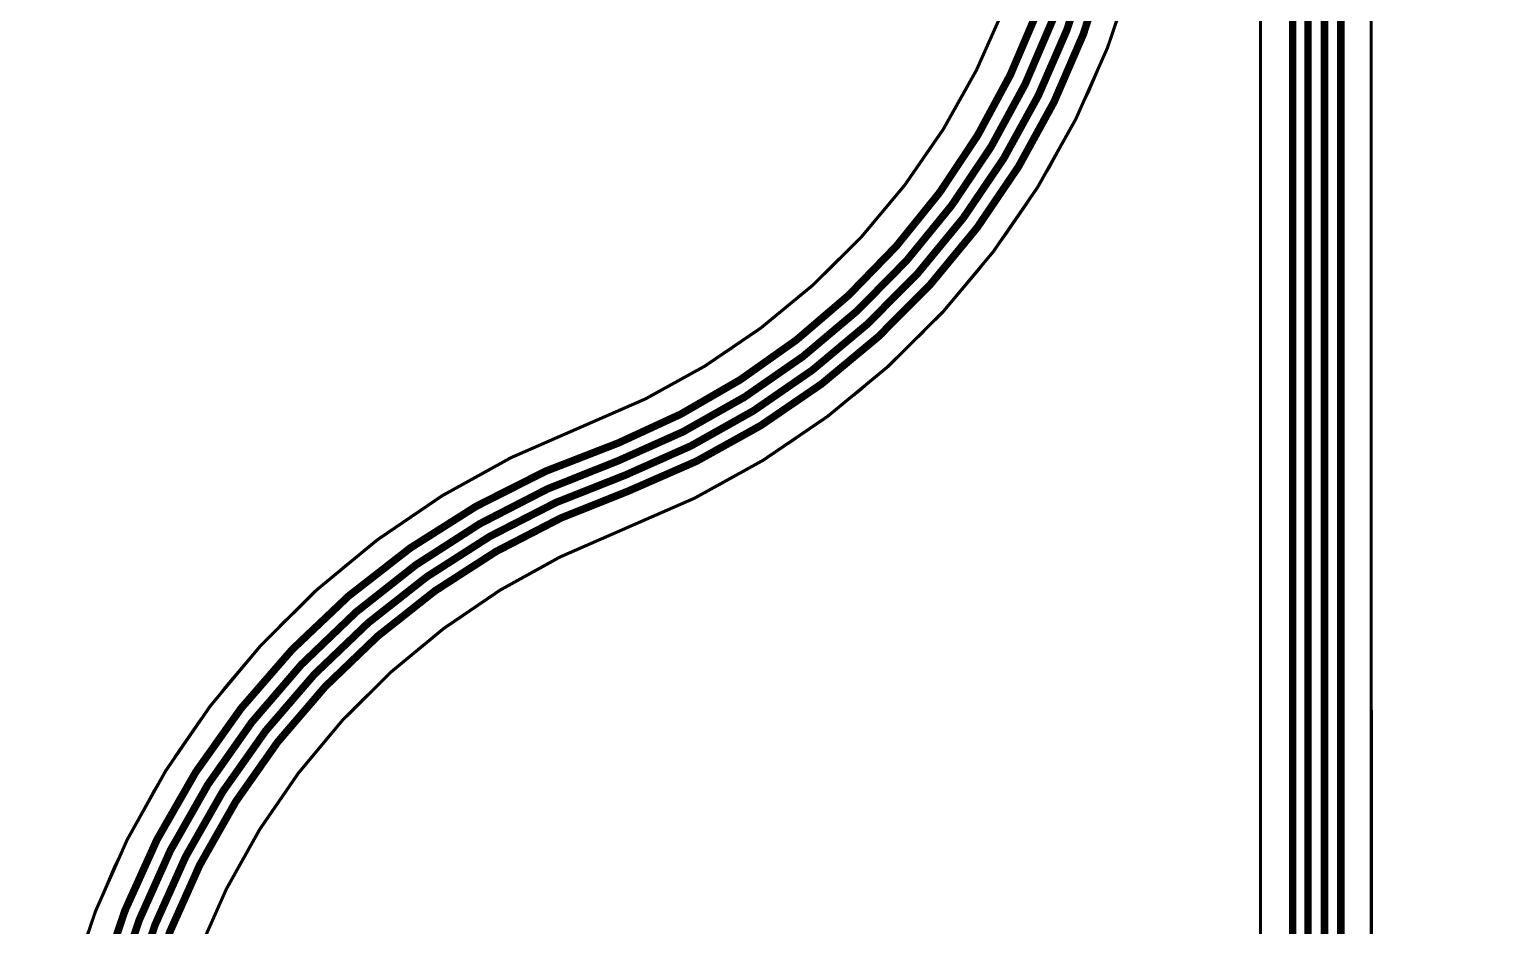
# Model space of a CAD drawing. Header units: inches. Extents: x -4.2 to 12.6, y -6.1 to 3.
# Drawn here: x -1.896 to 0.427, y -2.909 to -1.484 of the extents above; entities that cross this region are included whole.
import ezdxf

# ---------------------------------------------------------------- set-up
doc = ezdxf.new("R2010")
doc.units = ezdxf.units.IN
doc.header["$MEASUREMENT"] = 0
for name, color, linetype in [('Board Outline', 216, 'Continuous'), ('Flex_Ribbon Bottom Coverlay -Flex_Ribbon)', 7, 'Continuous'), ('Flex_Ribbon Top Coverlay -Flex_Ribbon)', 7, 'Continuous'), ('Top Layer', 1, 'Continuous')]:
    doc.layers.add(name, color=color, linetype=linetype)

msp = doc.modelspace()

# ---------------------------------------------------------------- linework, layer by layer
at = {"layer": 'Board Outline'}
for points in [[(-3.5511, -3.0092, 0.005, 0.005, -0.41422), (-0.8141, -0.2722, 0.005, 0.005, 0)], [(-3.3751, -3.0092, 0.005, 0.005, -0.41422), (-0.8141, -0.4482, 0.005, 0.005, 0)], [(-2.9821, -3.1945, 0.005, 0.005, -0.414209), (-0.3929, -0.6052, 0.005, 0.005, 0)], [(-2.8062, -3.1945, 0.005, 0.005, -0.398878), (-0.5198, -0.7845, 0.005, 0.005, 0)], [(0.0608, -0.8772, 0.005, 0.005, 0), (0.0611, -4.097, 0.005, 0.005, 0)], [(0.2368, -0.8909, 0.005, 0.005, 0), (0.2371, -4.097, 0.005, 0.005, 0)], [(-0.2666, -1.0293, 0.005, 0.005, -0.30992), (-1.0155, -2.115, 0.005, 0.005, 0)], [(-0.0906, -1.0276, 0.005, 0.005, -0.310368), (-0.9525, -2.2794, 0.005, 0.005, 0)], [(1.2741, -2.2879, 0.005, 0.005, -0.307813), (0.4044, -1.0338, 0.005, 0.005, 0)], [(-1.8824, -3.3756, 0.005, 0.005, -0.310655), (-1.0155, -2.115, 0.005, 0.005, 0)], [(-1.0155, -2.115, 0.005, 0.005, 0), (-1.0155, -2.115, 0.005, 0.005, 0)], [(-1.7064, -3.3756, 0.005, 0.005, -0.310654), (-0.9525, -2.2794, 0.005, 0.005, 0)]]:
    msp.add_lwpolyline(points, format="xyseb", dxfattribs=at)
for points in [[(-1.0167, -2.115, 0.0025, 0.0025, 1), (-1.0142, -2.115, 0.0025, 0.0025, 1)], [(-1.0167, -2.115, 0.0025, 0.0025, 1), (-1.0142, -2.115, 0.0025, 0.0025, 1)], [(-1.0167, -2.115, 0.0025, 0.0025, 1), (-1.0142, -2.115, 0.0025, 0.0025, 1)], [(-1.0167, -2.115, 0.0025, 0.0025, 1), (-1.0142, -2.115, 0.0025, 0.0025, 1)], [(-0.9537, -2.2794, 0.0025, 0.0025, 1), (-0.9512, -2.2794, 0.0025, 0.0025, 1)], [(-0.9537, -2.2794, 0.0025, 0.0025, 1), (-0.9512, -2.2794, 0.0025, 0.0025, 1)]]:
    msp.add_lwpolyline(points, format="xyseb", close=True, dxfattribs=at)
at = {"layer": 'Flex_Ribbon Bottom Coverlay -Flex_Ribbon)'}
for p, q in [((0.0611, -4.097), (0.0608, -0.8772)), ((0.2368, -0.8909), (0.2371, -4.097)), ((-0.372, -1.5106), (-0.3491, -1.4569)), ((-0.1614, -1.4575), (-0.1846, -1.5207)), ((-0.3976, -1.5631), (-0.372, -1.5106)), ((-0.1846, -1.5207), (-0.211, -1.5827)), ((-0.4258, -1.6143), (-0.3976, -1.5631)), ((-0.211, -1.5827), (-0.2404, -1.6432)), ((-0.4565, -1.664), (-0.4258, -1.6143)), ((-0.2404, -1.6432), (-0.2729, -1.7022)), ((-0.4897, -1.712), (-0.4565, -1.664)), ((-0.5252, -1.7584), (-0.4897, -1.712)), ((-0.2729, -1.7022), (-0.3082, -1.7595)), ((-0.563, -1.8029), (-0.5252, -1.7584)), ((-0.3082, -1.7595), (-0.3464, -1.815)), ((-0.603, -1.8455), (-0.563, -1.8029)), ((-0.3464, -1.815), (-0.3873, -1.8684)), ((-0.645, -1.886), (-0.603, -1.8455)), ((-0.3873, -1.8684), (-0.4309, -1.9198)), ((-0.6891, -1.9244), (-0.645, -1.886)), ((-0.735, -1.9605), (-0.6891, -1.9244)), ((-0.4309, -1.9198), (-0.4769, -1.9689)), ((-0.7826, -1.9942), (-0.735, -1.9605)), ((-0.4769, -1.9689), (-0.5254, -2.0156)), ((-0.8319, -2.0256), (-0.7826, -1.9942)), ((-0.5254, -2.0156), (-0.5761, -2.0599)), ((-0.8827, -2.0544), (-0.8319, -2.0256)), ((-0.9349, -2.0806), (-0.8827, -2.0544)), ((-0.5761, -2.0599), (-0.629, -2.1015)), ((-0.9883, -2.1042), (-0.9349, -2.0806)), ((-1.0155, -2.115), (-0.9883, -2.1042)), ((-0.629, -2.1015), (-0.684, -2.1405)), ((-1.1091, -2.1546), (-1.0471, -2.1272)), ((-1.0471, -2.1272), (-1.0155, -2.115)), ((-1.0155, -2.115), (-1.0155, -2.115)), ((-1.1696, -2.185), (-1.1091, -2.1546)), ((-0.684, -2.1405), (-0.7408, -2.1766)), ((-0.7408, -2.1766), (-0.7993, -2.2098)), ((-1.2286, -2.2185), (-1.1696, -2.185)), ((-1.2858, -2.2549), (-1.2286, -2.2185)), ((-0.7993, -2.2098), (-0.8595, -2.2401)), ((-0.8595, -2.2401), (-0.921, -2.2673)), ((-1.3411, -2.2941), (-1.2858, -2.2549)), ((-0.921, -2.2673), (-0.9525, -2.2794)), ((-1.3943, -2.3361), (-1.3411, -2.2941)), ((-0.9799, -2.2903), (-1.0338, -2.3141)), ((-0.9525, -2.2794), (-0.9799, -2.2903)), ((-1.0338, -2.3141), (-1.0864, -2.3406)), ((-1.4454, -2.3806), (-1.3943, -2.3361)), ((-1.0864, -2.3406), (-1.1376, -2.3697)), ((-1.4942, -2.4277), (-1.4454, -2.3806)), ((-1.1376, -2.3697), (-1.1874, -2.4013)), ((-1.1874, -2.4013), (-1.2354, -2.4354)), ((-1.5405, -2.4772), (-1.4942, -2.4277)), ((-1.2354, -2.4354), (-1.2817, -2.4719)), ((-1.5843, -2.5289), (-1.5405, -2.4772)), ((-1.2817, -2.4719), (-1.3261, -2.5106)), ((-1.6255, -2.5827), (-1.5843, -2.5289)), ((-1.3261, -2.5106), (-1.3685, -2.5515)), ((-1.3685, -2.5515), (-1.4088, -2.5945)), ((-1.6639, -2.6386), (-1.6255, -2.5827)), ((-1.4088, -2.5945), (-1.4469, -2.6395)), ((-1.6995, -2.6963), (-1.6639, -2.6386)), ((-1.4469, -2.6395), (-1.4827, -2.6863)), ((-1.4827, -2.6863), (-1.5161, -2.7349)), ((-1.7321, -2.7557), (-1.6995, -2.6963)), ((-1.5161, -2.7349), (-1.547, -2.785)), ((-1.7617, -2.8167), (-1.7321, -2.7557)), ((-1.547, -2.785), (-1.5754, -2.8367)), ((-1.7882, -2.8791), (-1.7617, -2.8167)), ((-1.5754, -2.8367), (-1.6011, -2.8897)), ((-1.8115, -2.9427), (-1.7882, -2.8791)), ((-1.6011, -2.8897), (-1.6241, -2.944))]:
    msp.add_line(p, q, dxfattribs=at)
at = {"layer": 'Flex_Ribbon Top Coverlay -Flex_Ribbon)'}
for p, q in [((0.0611, -4.097), (0.0608, -0.8772)), ((0.2368, -0.8909), (0.2371, -4.097)), ((-0.372, -1.5106), (-0.3491, -1.4569)), ((-0.1614, -1.4575), (-0.1846, -1.5207)), ((-0.3976, -1.5631), (-0.372, -1.5106)), ((-0.1846, -1.5207), (-0.211, -1.5827)), ((-0.4258, -1.6143), (-0.3976, -1.5631)), ((-0.211, -1.5827), (-0.2404, -1.6432)), ((-0.4565, -1.664), (-0.4258, -1.6143)), ((-0.2404, -1.6432), (-0.2729, -1.7022)), ((-0.4897, -1.712), (-0.4565, -1.664)), ((-0.5252, -1.7584), (-0.4897, -1.712)), ((-0.2729, -1.7022), (-0.3082, -1.7595)), ((-0.563, -1.8029), (-0.5252, -1.7584)), ((-0.3082, -1.7595), (-0.3464, -1.815)), ((-0.603, -1.8455), (-0.563, -1.8029)), ((-0.3464, -1.815), (-0.3873, -1.8684)), ((-0.645, -1.886), (-0.603, -1.8455)), ((-0.3873, -1.8684), (-0.4309, -1.9198)), ((-0.6891, -1.9244), (-0.645, -1.886)), ((-0.735, -1.9605), (-0.6891, -1.9244)), ((-0.4309, -1.9198), (-0.4769, -1.9689)), ((-0.7826, -1.9942), (-0.735, -1.9605)), ((-0.4769, -1.9689), (-0.5254, -2.0156)), ((-0.8319, -2.0256), (-0.7826, -1.9942)), ((-0.5254, -2.0156), (-0.5761, -2.0599)), ((-0.8827, -2.0544), (-0.8319, -2.0256)), ((-0.9349, -2.0806), (-0.8827, -2.0544)), ((-0.5761, -2.0599), (-0.629, -2.1015)), ((-0.9883, -2.1042), (-0.9349, -2.0806)), ((-1.0155, -2.115), (-0.9883, -2.1042)), ((-0.629, -2.1015), (-0.684, -2.1405)), ((-1.1091, -2.1546), (-1.0471, -2.1272)), ((-1.0471, -2.1272), (-1.0155, -2.115)), ((-1.0155, -2.115), (-1.0155, -2.115)), ((-1.1696, -2.185), (-1.1091, -2.1546)), ((-0.684, -2.1405), (-0.7408, -2.1766)), ((-0.7408, -2.1766), (-0.7993, -2.2098)), ((-1.2286, -2.2185), (-1.1696, -2.185)), ((-1.2858, -2.2549), (-1.2286, -2.2185)), ((-0.7993, -2.2098), (-0.8595, -2.2401)), ((-0.8595, -2.2401), (-0.921, -2.2673)), ((-1.3411, -2.2941), (-1.2858, -2.2549)), ((-0.921, -2.2673), (-0.9525, -2.2794)), ((-1.3943, -2.3361), (-1.3411, -2.2941)), ((-0.9799, -2.2903), (-1.0338, -2.3141)), ((-0.9525, -2.2794), (-0.9799, -2.2903)), ((-1.0338, -2.3141), (-1.0864, -2.3406)), ((-1.4454, -2.3806), (-1.3943, -2.3361)), ((-1.0864, -2.3406), (-1.1376, -2.3697)), ((-1.4942, -2.4277), (-1.4454, -2.3806)), ((-1.1376, -2.3697), (-1.1874, -2.4013)), ((-1.1874, -2.4013), (-1.2354, -2.4354)), ((-1.5405, -2.4772), (-1.4942, -2.4277)), ((-1.2354, -2.4354), (-1.2817, -2.4719)), ((-1.5843, -2.5289), (-1.5405, -2.4772)), ((-1.2817, -2.4719), (-1.3261, -2.5106)), ((-1.6255, -2.5827), (-1.5843, -2.5289)), ((-1.3261, -2.5106), (-1.3685, -2.5515)), ((-1.3685, -2.5515), (-1.4088, -2.5945)), ((-1.6639, -2.6386), (-1.6255, -2.5827)), ((-1.4088, -2.5945), (-1.4469, -2.6395)), ((-1.6995, -2.6963), (-1.6639, -2.6386)), ((-1.4469, -2.6395), (-1.4827, -2.6863)), ((-1.4827, -2.6863), (-1.5161, -2.7349)), ((-1.7321, -2.7557), (-1.6995, -2.6963)), ((-1.5161, -2.7349), (-1.547, -2.785)), ((-1.7617, -2.8167), (-1.7321, -2.7557)), ((-1.547, -2.785), (-1.5754, -2.8367)), ((-1.7882, -2.8791), (-1.7617, -2.8167)), ((-1.5754, -2.8367), (-1.6011, -2.8897)), ((-1.8115, -2.9427), (-1.7882, -2.8791)), ((-1.6011, -2.8897), (-1.6241, -2.944))]:
    msp.add_line(p, q, dxfattribs=at)
at = {"layer": 'Top Layer'}
for points in [[(-3.5013, -3.0092, 0.012, 0.012, -0.414214), (-0.8142, -0.3251, 0.012, 0.012, 0)], [(-3.476, -3.0091, 0.012, 0.012, -0.414214), (-0.8142, -0.3511, 0.012, 0.012, 0)], [(-3.4504, -3.0091, 0.012, 0.012, -0.414214), (-0.8142, -0.3771, 0.012, 0.012, 0)], [(-3.4241, -3.0083, 0.012, 0.012, -0.414214), (-0.8142, -0.4031, 0.012, 0.012, 0)], [(0.1121, -4.1431, 0.012, 0.012, 0), (0.1121, -0.5674, 0.012, 0.012, 0)], [(0.1364, -4.1838, 0.012, 0.012, 0), (0.1364, -0.5674, 0.012, 0.012, 0)], [(0.1625, -4.4658, 0.012, 0.012, 0), (0.1625, -0.5712, 0.012, 0.012, 0)], [(0.1886, -4.4662, 0.012, 0.012, 0), (0.1886, -0.5724, 0.012, 0.012, 0)], [(-2.9325, -3.1939, 0.012, 0.012, -0.414656), (-0.4033, -0.6534, 0.012, 0.012, 0)], [(-2.9071, -3.1941, 0.012, 0.012, -0.414214), (-0.3992, -0.6791, 0.012, 0.012, 0)], [(-2.8815, -3.1937, 0.012, 0.012, -0.414214), (-0.3982, -0.7051, 0.012, 0.012, 0)], [(-2.8545, -3.1927, 0.012, 0.012, -0.414214), (-0.3992, -0.7311, 0.012, 0.012, 0)], [(-0.192, -1.0265, 0.012, 0.012, -0.312181), (-0.9598, -2.1701, 0.012, 0.012, 0)], [(-0.2187, -1.028, 0.012, 0.012, -0.307789), (-0.9596, -2.1418, 0.012, 0.012, 0)], [(-0.166, -1.0394, 0.012, 0.012, -0.310413), (-0.9483, -2.1928, 0.012, 0.012, 0)], [(-0.1401, -1.0331, 0.012, 0.012, -0.314325), (-0.9429, -2.2179, 0.012, 0.012, 0)], [(-1.8327, -3.37, 0.012, 0.012, -0.326211), (-0.9596, -2.1418, 0.012, 0.012, 0)], [(-1.8071, -3.3731, 0.012, 0.012, -0.32385), (-0.9598, -2.1701, 0.012, 0.012, 0)], [(-1.7803, -3.3714, 0.012, 0.012, -0.324508), (-0.9483, -2.1928, 0.012, 0.012, 0)], [(-1.7546, -3.3722, 0.012, 0.012, -0.323554), (-0.9429, -2.2179, 0.012, 0.012, 0)]]:
    msp.add_lwpolyline(points, format="xyseb", dxfattribs=at)
for points in [[(-0.9626, -2.1418, 0.006, 0.006, 1), (-0.9566, -2.1418, 0.006, 0.006, 1)], [(-0.9626, -2.1418, 0.006, 0.006, 1), (-0.9566, -2.1418, 0.006, 0.006, 1)], [(-0.9628, -2.1701, 0.006, 0.006, 1), (-0.9568, -2.1701, 0.006, 0.006, 1)], [(-0.9628, -2.1701, 0.006, 0.006, 1), (-0.9568, -2.1701, 0.006, 0.006, 1)], [(-0.9513, -2.1928, 0.006, 0.006, 1), (-0.9453, -2.1928, 0.006, 0.006, 1)], [(-0.9513, -2.1928, 0.006, 0.006, 1), (-0.9453, -2.1928, 0.006, 0.006, 1)], [(-0.9459, -2.2179, 0.006, 0.006, 1), (-0.9399, -2.2179, 0.006, 0.006, 1)], [(-0.9459, -2.2179, 0.006, 0.006, 1), (-0.9399, -2.2179, 0.006, 0.006, 1)]]:
    msp.add_lwpolyline(points, format="xyseb", close=True, dxfattribs=at)

doc.saveas('drawing.dxf')
